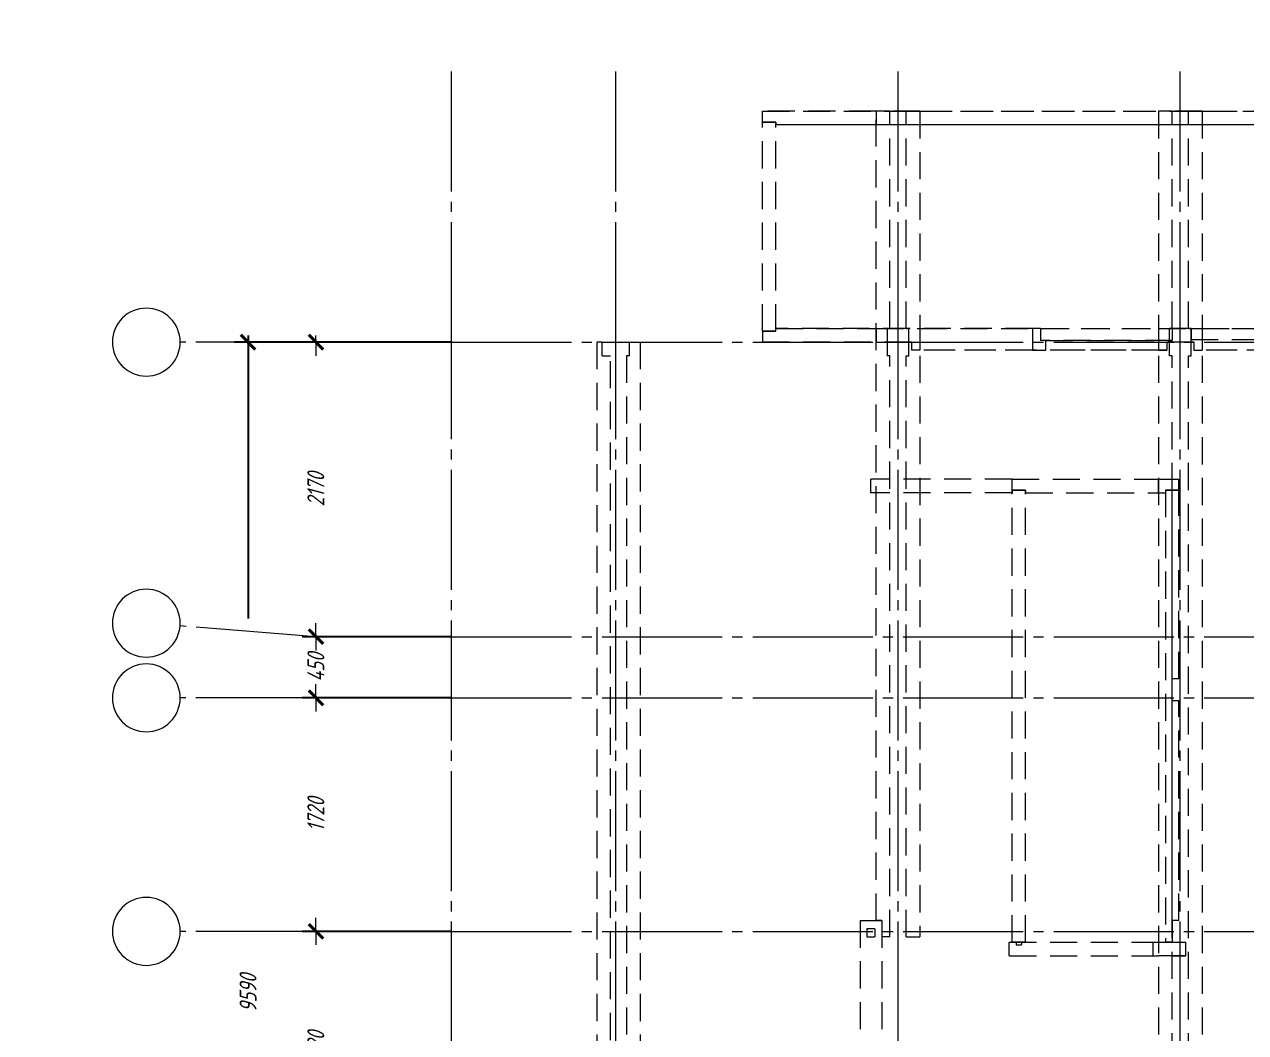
# Model space of a CAD drawing. Header units: millimetres. Extents: x 0 to 10500, y 0 to 297.
# Drawn here: x 2533 to 2712.9, y 148.5 to 297 of the extents above; entities that cross this region are included whole.
import ezdxf

# ---------------------------------------------------------------- set-up
doc = ezdxf.new("R2010")
doc.units = ezdxf.units.MM
for name, pattern in [('K5LT_AXLED', [22.1875, 17.6875, -1.5, 1.5, -1.5]), ('K5LT_BASIC', [0]), ('K5LT_DASHED', [6, 4, -2]), ('K5LT_THIN', [0])]:
    doc.linetypes.add(name, pattern=pattern)
doc.layers.add('Системный слой', color=7, linetype='Continuous')
doc.styles.add('KDIMTEXTSTYLE', font='GOST_AU.SHX', dxfattribs={"width": 0.96, "oblique": 15, "height": 5})
doc.styles.add('KTEXTSTYLE', font='GOST_AU.SHX', dxfattribs={"width": 0.96, "height": 5})
doc.dimstyles.new('KDIMSTYLE (0.02)', dxfattribs={"dimtxt": 5, "dimasz": 1, "dimexe": 2, "dimexo": 0, "dimgap": 1, "dimtad": 1, "dimlfac": 50, "dimtxsty": 'KDIMTEXTSTYLE', "dimsah": 1, "dimcen": 0, "dimdle": 1, "dimadec": 0, "dimazin": 0, "dimtfac": 0.667, "dimtmove": 0, "dimatfit": 3, "dimfxl": 0, "dimtvp": 1, "dimtolj": 1, "dimtzin": 0, "dimarcsym": 0})

# ---------------------------------------------------------------- blocks, each defined once
blk = doc.blocks.new('U252')
at = {"layer": 'Системный слой', "color": 30, "linetype": 'K5LT_AXLED', "lineweight": 18}
for p, q in [((2575.91416956528, 163.4019691759321), (2555.91416956528, 163.4019691759321)), ((2595.91416956528, 163.4019691759321), (2575.91416956528, 163.4019691759321)), ((2595.91416956528, 163.4019691759321), (2786.51416956528, 163.4019691759321))]:
    blk.add_line(p, q, dxfattribs=at)
at = {"layer": 'Системный слой', "color": 7, "linetype": 'K5LT_THIN', "lineweight": 18}
blk.add_arc((2550.91416956528, 163.4019691759321), 5, 0, 359.999994270422, dxfattribs=at)
blk = doc.blocks.new('U253')
at = {"layer": 'Системный слой', "color": 30, "linetype": 'K5LT_AXLED', "lineweight": 18}
for p, q in [((2575.91416956528, 197.8019691759321), (2555.91416956528, 197.8019691759321)), ((2595.91416956528, 197.8019691759321), (2575.91416956528, 197.8019691759321)), ((2595.91416956528, 197.8019691759321), (2786.51416956528, 197.8019691759321))]:
    blk.add_line(p, q, dxfattribs=at)
at = {"layer": 'Системный слой', "color": 7, "linetype": 'K5LT_THIN', "lineweight": 18}
blk.add_arc((2550.91416956528, 197.8019691759321), 5, 0, 359.999994270422, dxfattribs=at)
blk = doc.blocks.new('U254')
at = {"layer": 'Системный слой', "color": 30, "linetype": 'K5LT_AXLED', "lineweight": 18}
for p, q in [((2575.91416956528, 206.8019691759321), (2555.898245957961, 208.4032430645177)), ((2595.91416956528, 206.8019691759321), (2575.91416956528, 206.8019691759321)), ((2595.91416956528, 206.8019691759321), (2786.51416956528, 206.8019691759321))]:
    blk.add_line(p, q, dxfattribs=at)
at = {"layer": 'Системный слой', "color": 7, "linetype": 'K5LT_THIN', "lineweight": 18}
blk.add_arc((2550.91416956528, 208.8019691759321), 5, 0, 359.999994270422, dxfattribs=at)
blk = doc.blocks.new('U255')
at = {"layer": 'Системный слой', "color": 30, "linetype": 'K5LT_AXLED', "lineweight": 18}
for p, q in [((2575.91416956528, 250.2019691759321), (2555.91416956528, 250.2019691759321)), ((2595.91416956528, 250.2019691759321), (2575.91416956528, 250.2019691759321)), ((2595.91416956528, 250.2019691759321), (2786.51416956528, 250.2019691759321))]:
    blk.add_line(p, q, dxfattribs=at)
at = {"layer": 'Системный слой', "color": 7, "linetype": 'K5LT_THIN', "lineweight": 18}
blk.add_arc((2550.91416956528, 250.2019691759321), 5, 0, 359.999994270422, dxfattribs=at)
blk = doc.blocks.new('U256')
at = {"layer": 'Системный слой', "color": 30, "linetype": 'K5LT_AXLED', "lineweight": 18}
for p, q in [((2595.91416956528, 250.2019691759321), (2595.91416956528, 290.2019691759321)), ((2595.91416956528, 58.4019691759321), (2595.91416956528, 250.2019691759321)), ((2595.91416956528, 58.4019691759321), (2595.91416956528, 38.4019691759321)), ((2595.91416956528, 38.4019691759321), (2595.91416956528, 18.4019691759321))]:
    blk.add_line(p, q, dxfattribs=at)
at = {"layer": 'Системный слой', "color": 7, "linetype": 'K5LT_THIN', "lineweight": 18}
blk.add_arc((2595.91416956528, 13.4019691759321), 5, 0, 359.999994270422, dxfattribs=at)
blk = doc.blocks.new('U257')
at = {"layer": 'Системный слой', "color": 30, "linetype": 'K5LT_AXLED', "lineweight": 18}
for p, q in [((2620.11416956528, 250.2019691759321), (2620.11416956528, 290.2019691759321)), ((2620.11416956528, 58.4019691759321), (2620.11416956528, 250.2019691759321)), ((2620.11416956528, 58.4019691759321), (2620.11416956528, 38.4019691759321)), ((2620.11416956528, 38.4019691759321), (2620.11416956528, 18.4019691759321))]:
    blk.add_line(p, q, dxfattribs=at)
at = {"layer": 'Системный слой', "color": 7, "linetype": 'K5LT_THIN', "lineweight": 18}
blk.add_arc((2620.11416956528, 13.4019691759321), 5, 0, 359.999994270422, dxfattribs=at)
blk = doc.blocks.new('U258')
at = {"layer": 'Системный слой', "color": 30, "linetype": 'K5LT_AXLED', "lineweight": 18}
for p, q in [((2661.71416956528, 250.2019691759321), (2661.71416956528, 290.2019691759321)), ((2661.71416956528, 58.40196917593209), (2661.71416956528, 250.2019691759321)), ((2661.71416956528, 58.40196917593209), (2661.71416956528, 38.40196917593209)), ((2661.71416956528, 38.40196917593209), (2661.71416956528, 18.40196917593209))]:
    blk.add_line(p, q, dxfattribs=at)
at = {"layer": 'Системный слой', "color": 7, "linetype": 'K5LT_THIN', "lineweight": 18}
blk.add_arc((2661.71416956528, 13.40196917593209), 5, 0, 359.999994270422, dxfattribs=at)
blk = doc.blocks.new('U259')
at = {"layer": 'Системный слой', "color": 30, "linetype": 'K5LT_AXLED', "lineweight": 18}
for p, q in [((2703.31416956528, 250.2019691759321), (2703.31416956528, 290.2019691759321)), ((2703.31416956528, 58.40196917593209), (2703.31416956528, 250.2019691759321)), ((2703.31416956528, 58.40196917593209), (2703.31416956528, 38.40196917593209)), ((2703.31416956528, 38.40196917593209), (2703.31416956528, 18.40196917593209))]:
    blk.add_line(p, q, dxfattribs=at)
at = {"layer": 'Системный слой', "color": 7, "linetype": 'K5LT_THIN', "lineweight": 18}
blk.add_arc((2703.31416956528, 13.40196917593209), 5, 0, 359.999994270422, dxfattribs=at)
blk = doc.blocks.new('U248')
at = {"layer": 'Системный слой'}
for name in ['U256', 'U257', 'U258', 'U259', 'U255', 'U254', 'U253', 'U252']:
    blk.add_blockref(name, (0, 0), dxfattribs=at)
blk = doc.blocks.new('U282')
at = {"layer": 'Системный слой', "color": 7, "linetype": 'K5LT_DASHED', "lineweight": 18}
for p, q in [((2660.51418958528, 284.2019115659321), (2658.51418980528, 284.2019115659321)), ((2658.51418980528, 165.001932865932), (2658.51418980528, 284.2019115659321)), ((2660.51418958528, 252.2019234059322), (2660.51418958528, 284.2019115659321)), ((2662.91418280528, 252.201944445932), (2662.91418280528, 284.2019395659322)), ((2662.91418280528, 284.2019395659322), (2664.91418302528, 284.2019395659322)), ((2664.91418302528, 284.2019395659322), (2664.91418302528, 162.6019347059321)), ((2702.114185065279, 284.2019115659321), (2700.11418528528, 284.2019115659321)), ((2700.11418684528, 284.2019395659322), (2700.11418684528, 58.00197926593217)), ((2702.114185065279, 252.2019234059322), (2702.114185065279, 284.2019115659321)), ((2704.51418732528, 252.201944445932), (2704.51418732528, 284.2019395659322)), ((2704.51418732528, 284.2019395659322), (2706.51418754528, 284.2019395659322)), ((2706.51418458528, 284.2019115659321), (2706.51418458528, 58.00200038593204)), ((2660.51418958528, 252.2019234059322), (2660.11418974528, 252.2019234059322)), ((2660.11418974528, 252.2019234059322), (2660.11418974528, 248.2019238259322)), ((2662.91418280528, 252.201944445932), (2663.31418298528, 252.201944445932)), ((2663.31418298528, 248.2019440059322), (2663.31418298528, 252.201944445932)), ((2702.114185065279, 252.2019234059322), (2701.71418522528, 252.2019234059322)), ((2701.71418522528, 248.2019238259322), (2701.71418522528, 252.2019234059322)), ((2704.51418732528, 252.201944445932), (2704.91418750528, 252.201944445932)), ((2704.91418750528, 248.2019440059322), (2704.91418750528, 252.201944445932)), ((2617.31417786528, 250.2019350259322), (2617.31417786528, 85.00198672593207)), ((2618.11419444528, 250.2019144059321), (2617.31419426528, 250.2019144059321)), ((2618.11419444528, 248.2019238259322), (2618.11419444528, 250.2019144059321)), ((2622.114194005279, 248.2019238259322), (2622.114194005279, 250.2019145859321)), ((2622.114194005279, 250.2019145859321), (2623.71419358528, 250.2019145859321)), ((2623.714178565279, 250.2019351859321), (2623.714178565279, 83.40192610593208)), ((2618.11419444528, 248.2019238259322), (2619.31419404528, 248.2019238259322)), ((2619.31417808528, 87.40192654593207), (2619.31417808528, 248.2019440059322)), ((2621.71417834528, 248.2019440059322), (2621.71417834528, 83.40192610593208)), ((2622.114194005279, 248.2019238259322), (2621.71419378528, 248.2019238259322)), ((2660.51418958528, 248.2019238259322), (2660.11418974528, 248.2019238259322)), ((2660.51418958528, 162.6019331259321), (2660.51418958528, 248.2019238259322)), ((2662.91418280528, 162.6019347059321), (2662.91418280528, 248.2019440059322)), ((2662.91418280528, 248.2019440059322), (2663.31418298528, 248.2019440059322)), ((2702.114185065279, 248.2019238259322), (2701.71418522528, 248.2019238259322)), ((2702.114185065279, 60.40194422593209), (2702.114185065279, 248.2019238259322)), ((2704.51418732528, 60.4019236059321), (2704.51418732528, 248.2019440059322)), ((2704.51418732528, 248.2019440059322), (2704.91418750528, 248.2019440059322)), ((2659.31418996528, 165.001932865932), (2658.51418980528, 165.001932865932)), ((2659.31418996528, 165.001932865932), (2659.31418996528, 162.6019331259321)), ((2660.51418958528, 162.6019331259321), (2659.31418996528, 162.6019331259321)), ((2662.91418280528, 162.6019347059321), (2664.91418302528, 162.6019347059321))]:
    blk.add_line(p, q, dxfattribs=at)
blk = doc.blocks.new('U283')
at = {"layer": 'Системный слой', "color": 7, "linetype": 'K5LT_DASHED', "lineweight": 18}
for p, q in [((2641.71420804528, 282.601867925932), (2641.71420804528, 284.2018672259321)), ((2641.71420804528, 284.2018672259321), (2764.914154885279, 284.2018672259321)), ((2641.71420804528, 282.601867925932), (2643.71420718528, 282.601867925932)), ((2658.51420826528, 284.201839225932), (2641.71421916528, 284.201839225932)), ((2641.71421916528, 251.8018595859321), (2641.71421916528, 282.6018402659321)), ((2643.71421786528, 282.6018402659321), (2641.71421916528, 282.6018402659321)), ((2643.71421786528, 251.8018595859321), (2643.71421786528, 282.6018402659321)), ((2643.71421786528, 282.6018402659321), (2643.71421786528, 282.201840525932)), ((2664.91420324528, 284.2018432259321), (2658.514207205279, 284.2018432259321)), ((2658.51420826528, 284.201839225932), (2658.51420826528, 282.201840525932)), ((2664.91420410528, 284.201839225932), (2700.11418128528, 284.201839225932)), ((2664.91420410528, 284.201839225932), (2664.91420410528, 282.201840525932)), ((2700.11418128528, 284.201839225932), (2700.11418128528, 282.201840525932)), ((2706.514177545279, 284.2018432259321), (2700.11418150528, 284.2018432259321)), ((2706.51417712528, 284.201839225932), (2741.71415428528, 284.201839225932)), ((2706.51417712528, 284.201839225932), (2706.51417712528, 282.201840525932)), ((2741.71415428528, 284.201839225932), (2741.71415428528, 282.201840525932)), ((2748.11415184528, 284.2018432259321), (2741.71415580528, 284.2018432259321)), ((2748.114150145279, 282.201840525932), (2748.114150145279, 284.201839225932)), ((2748.114150145279, 284.201839225932), (2764.91413924528, 284.201839225932)), ((2762.91414054528, 251.8018595859321), (2762.91414054528, 282.6018402659321)), ((2764.91413924528, 282.6018402659321), (2762.91414054528, 282.6018402659321)), ((2762.914155745279, 282.601867925932), (2762.914155745279, 282.2018681059321)), ((2762.914155745279, 282.601867925932), (2764.914154885279, 282.601867925932)), ((2764.91413924528, 251.8018595859321), (2764.91413924528, 282.6018402659321)), ((2764.914154885279, 282.601867925932), (2764.914154885279, 284.2018672259321)), ((2762.914155745279, 282.2018681059321), (2643.71420718528, 282.2018681059321)), ((2658.51420826528, 282.201840525932), (2643.71421786528, 282.201840525932)), ((2664.91420324528, 282.201844465932), (2658.514207205279, 282.201844465932)), ((2700.11418128528, 282.201840525932), (2664.91420410528, 282.201840525932)), ((2706.514177545279, 282.201844465932), (2700.11418150528, 282.201844465932)), ((2741.71415428528, 282.201840525932), (2706.51417712528, 282.201840525932)), ((2748.11415184528, 282.201844465932), (2741.71415580528, 282.201844465932)), ((2748.114150145279, 282.201840525932), (2762.91414054528, 282.201840525932)), ((2643.71420718528, 251.8018805459321), (2643.71420718528, 252.2018803659321)), ((2681.514190885279, 252.2018803659321), (2643.71420718528, 252.2018803659321)), ((2643.71421786528, 252.201859325932), (2658.51420826528, 252.201859325932)), ((2658.514207205279, 252.2018623259321), (2664.91420324528, 252.2018623259321)), ((2658.51420826528, 252.201859325932), (2658.51420826528, 250.201860625932)), ((2664.91420410528, 252.201859325932), (2700.11418128528, 252.201859325932)), ((2664.91420410528, 252.201859325932), (2664.91420410528, 249.0018614059321)), ((2682.714190765279, 252.2018788659321), (2681.514191045279, 252.2018788659321)), ((2681.514191045279, 252.2018788659321), (2681.514191045279, 249.001880305932)), ((2682.714190765279, 252.2018788659321), (2682.714190765279, 250.441888685932)), ((2682.71419092528, 252.201877365932), (2702.11418194528, 252.201877365932)), ((2700.11418128528, 252.201859325932), (2700.11418128528, 249.0018614059321)), ((2700.11418150528, 252.2018623259321), (2706.514177545279, 252.2018623259321)), ((2704.91418102528, 252.2018803659321), (2702.11418224528, 252.2018803659321)), ((2702.11418224528, 252.2018803659321), (2702.11418224528, 250.4418901659319)), ((2704.91418084528, 252.2018788659321), (2704.91418084528, 250.601888625932)), ((2704.91418084528, 252.2018788659321), (2725.114171565279, 252.2018788659321)), ((2706.51417712528, 252.201859325932), (2741.71415428528, 252.201859325932)), ((2706.51417712528, 252.201859325932), (2706.51417712528, 249.0018614059321)), ((2762.914155745279, 252.2018803659321), (2725.114172065279, 252.2018803659321)), ((2725.114171565279, 249.001880305932), (2725.114171565279, 252.2018788659321)), ((2741.71415428528, 252.201859325932), (2741.71415428528, 249.0018614059321)), ((2741.71415580528, 252.2018623259321), (2748.11415184528, 252.2018623259321)), ((2748.114150145279, 250.201860625932), (2748.114150145279, 252.201859325932)), ((2748.114150145279, 252.201859325932), (2762.91414054528, 252.201859325932)), ((2762.91414054528, 251.8018595859321), (2762.91414054528, 252.201859325932)), ((2663.71419856528, 250.201881225932), (2641.71420804528, 250.201881225932)), ((2641.71421916528, 251.8018595859321), (2641.71421916528, 250.201860625932)), ((2641.71421916528, 251.8018595859321), (2643.71421786528, 251.8018595859321)), ((2643.71421786528, 251.8018595859321), (2641.71421916528, 251.8018595859321)), ((2641.71421916528, 250.201860625932), (2658.51420826528, 250.201860625932)), ((2658.514207205279, 250.201863565932), (2663.71420398528, 250.201863565932)), ((2663.71420398528, 250.201863565932), (2663.71420398528, 249.0018643059321)), ((2683.51419016528, 250.441888685932), (2682.714190765279, 250.441888685932)), ((2702.11418194528, 250.4418872059321), (2682.71419092528, 250.4418872059321)), ((2683.514190025279, 250.4418901659319), (2702.11418224528, 250.4418901659319)), ((2683.51419016528, 249.001880305932), (2683.51419016528, 250.441888685932)), ((2705.314180605279, 250.201881225932), (2701.314182325279, 250.201881225932)), ((2701.314182325279, 250.201881225932), (2701.314182325279, 249.001881745932)), ((2704.91418084528, 250.601888625932), (2723.11417246528, 250.601888625932)), ((2705.314180605279, 250.201881225932), (2705.314180605279, 249.001881745932)), ((2723.11417246528, 250.601888625932), (2723.11417246528, 249.001880305932)), ((2742.914155065279, 250.201863565932), (2748.11415184528, 250.201863565932)), ((2764.914154885279, 250.201881225932), (2742.914164385279, 250.201881225932)), ((2742.914164385279, 250.201881225932), (2742.914164385279, 249.001881745932)), ((2764.91413924528, 250.201860625932), (2748.114150145279, 250.201860625932)), ((2762.91414054528, 251.8018595859321), (2764.91413924528, 251.8018595859321)), ((2764.91413924528, 251.8018595859321), (2762.91414054528, 251.8018595859321)), ((2764.91413924528, 251.8018595859321), (2764.91413924528, 250.201860625932)), ((2681.514190885279, 249.001881745932), (2663.71419856528, 249.001881745932)), ((2664.91420324528, 249.0018643059321), (2663.71420398528, 249.0018643059321)), ((2700.11418128528, 249.0018614059321), (2664.91420410528, 249.0018614059321)), ((2681.514191045279, 249.001880305932), (2683.51419016528, 249.001880305932)), ((2701.314182325279, 249.001881745932), (2683.514190025279, 249.001881745932)), ((2700.11418150528, 249.0018643059321), (2701.31418076528, 249.0018643059321)), ((2705.314178285279, 249.0018643059321), (2706.514177545279, 249.0018643059321)), ((2723.114172925279, 249.001881745932), (2705.314180605279, 249.001881745932)), ((2741.71415428528, 249.0018614059321), (2706.51417712528, 249.0018614059321)), ((2723.11417246528, 249.001880305932), (2725.114171565279, 249.001880305932)), ((2742.914164385279, 249.001881745932), (2725.114172065279, 249.001881745932)), ((2742.914155065279, 249.0018643059321), (2741.71415580528, 249.0018643059321)), ((2657.714202245279, 228.0018983259321), (2657.714202245279, 230.0018974059321)), ((2678.51419484528, 230.0018858059321), (2657.71420768528, 230.0018858059321)), ((2678.514192165279, 228.4019004059321), (2678.514192165279, 230.0018997059321)), ((2678.514192165279, 230.0018997059321), (2703.11418130528, 230.0018997059321)), ((2678.51419528528, 230.001883485932), (2700.11418128528, 230.001883485932)), ((2700.11418128528, 228.001884785932), (2700.11418128528, 230.001883485932)), ((2700.11418150528, 230.0018858059321), (2703.11417940528, 230.0018858059321)), ((2703.11417940528, 228.4018867859321), (2703.11417940528, 230.0018858059321)), ((2678.51419262528, 228.0018983259321), (2657.714202245279, 228.0018983259321)), ((2678.514192165279, 228.4019004059321), (2680.51419130528, 228.4019004059321)), ((2678.51419262528, 228.401898145932), (2678.51419262528, 228.0018983259321)), ((2678.51419528528, 161.801927005932), (2678.51419528528, 228.4018845259321)), ((2680.51419398528, 228.4018845259321), (2678.51419528528, 228.4018845259321)), ((2680.51419130528, 228.0019005859321), (2701.11418216528, 228.0019005859321)), ((2680.51419398528, 228.4018845259321), (2680.51419398528, 228.001884785932)), ((2680.51419398528, 161.801927005932), (2680.51419398528, 228.4018845259321)), ((2680.51419398528, 228.001884785932), (2700.11418128528, 228.001884785932)), ((2700.11418150528, 228.0018870459321), (2701.114180625279, 228.0018870459321)), ((2701.114180625279, 228.4018867859321), (2703.11417940528, 228.4018867859321)), ((2701.114180625279, 228.4018867859321), (2701.114180625279, 228.0018870459321)), ((2702.11418002528, 228.4018867859321), (2701.114180625279, 228.4018867859321)), ((2701.114180625279, 228.4018867859321), (2701.114180625279, 161.801927205932)), ((2703.11418130528, 228.4019004059321), (2701.11418216528, 228.4019004059321)), ((2702.114179725279, 200.6019025659321), (2702.114179725279, 228.4018845259321)), ((2702.114179725279, 228.4018845259321), (2703.11417908528, 228.4018845259321)), ((2703.11417908528, 200.6019025659321), (2703.11417908528, 228.4018845259321)), ((2702.11418002528, 197.401905945932), (2702.11418002528, 200.601903965932)), ((2703.11417908528, 200.6019025659321), (2702.114179725279, 200.6019025659321)), ((2702.114179725279, 165.001925645932), (2702.114179725279, 197.401904625932)), ((2702.114179725279, 197.401904625932), (2703.11417908528, 197.401904625932)), ((2703.11417908528, 165.001925645932), (2703.11417908528, 197.401904625932)), ((2656.11420892528, 165.001925225932), (2656.11420892528, 115.201955985932)), ((2656.11420892528, 165.001925225932), (2659.31420694528, 165.001925225932)), ((2658.31420756528, 163.801925965932), (2657.11420830528, 163.801925965932)), ((2657.11420830528, 163.801925965932), (2657.11420830528, 162.6019267059321)), ((2658.31420756528, 163.801925965932), (2658.31420756528, 162.6019267059321)), ((2659.31420174528, 165.0019267259321), (2659.31420174528, 115.201949765932)), ((2703.11417908528, 165.001925645932), (2702.114179725279, 165.001925645932)), ((2702.11418002528, 165.001925945932), (2702.11418002528, 161.801927205932)), ((2657.11420830528, 162.6019267059321), (2658.31420756528, 162.6019267059321)), ((2678.11419260528, 159.8019292659321), (2678.11419260528, 161.8019284059321)), ((2678.11419260528, 161.8019284059321), (2704.11418138528, 161.8019284059321)), ((2678.114195805279, 161.801927005932), (2699.31418192528, 161.801927005932)), ((2680.51419398528, 161.801927005932), (2678.51419528528, 161.801927005932)), ((2679.91419196528, 161.801928205932), (2679.11419234528, 161.801928205932)), ((2679.11419234528, 161.801928205932), (2679.11419234528, 161.4019283859321)), ((2679.11419234528, 161.4019283859321), (2679.91419196528, 161.4019283859321)), ((2679.11419446528, 161.801927205932), (2679.11419446528, 161.401927445932)), ((2679.11419446528, 161.801927205932), (2679.91419398528, 161.801927205932)), ((2679.11419446528, 161.401927445932), (2679.91419398528, 161.401927445932)), ((2679.91419196528, 161.801928205932), (2679.91419196528, 161.4019283859321)), ((2679.91419398528, 161.801927205932), (2679.91419398528, 161.401927445932)), ((2699.31418212528, 159.8019284459321), (2699.31418212528, 161.801927205932)), ((2699.31418212528, 161.801927205932), (2704.11417928528, 161.801927205932)), ((2702.11418174528, 161.8019284059321), (2701.11418216528, 161.8019284059321)), ((2704.11417928528, 159.8019284459321), (2704.11417928528, 161.801927205932)), ((2678.11419260528, 159.8019292659321), (2704.11418138528, 159.8019292659321)), ((2678.114195805279, 159.8019283059321), (2699.31418192528, 159.8019283059321)), ((2704.11417928528, 159.8019284459321), (2699.31418212528, 159.8019284459321)), ((2743.31415506528, 126.6019489459321), (2743.31415506528, 115.201955705932)), ((2746.51416142528, 126.601944485932), (2743.31416290528, 126.601944485932)), ((2746.51416142528, 126.601944485932), (2746.51416142528, 115.2019494859319)), ((2745.51415370528, 125.401949685932), (2744.31415444528, 125.401949685932)), ((2744.31415444528, 125.401949685932), (2744.31415444528, 124.201950425932)), ((2744.31415444528, 124.201950425932), (2745.51415370528, 124.201950425932)), ((2745.51415370528, 125.401949685932), (2745.51415370528, 124.201950425932)), ((2618.91422244528, 113.601947465932), (2618.91422244528, 115.601949305932)), ((2618.91422244528, 115.601949305932), (2656.11420322528, 115.601949305932)), ((2656.11420322528, 115.201949765932), (2659.31420174528, 115.201949765932)), ((2656.11420892528, 115.201955985932), (2656.11420892528, 115.6019554659319)), ((2656.11420892528, 115.201955985932), (2659.31420694528, 115.201955985932)), ((2659.31420174528, 115.201949765932), (2659.31420174528, 115.601949305932)), ((2659.31420174528, 115.601949305932), (2743.31416290528, 115.601949305932)), ((2743.31415506528, 115.201955705932), (2743.31415506528, 115.6019554659319)), ((2743.31415506528, 115.201955705932), (2746.51415308528, 115.201955705932)), ((2746.51416142528, 115.2019494859319), (2743.31416290528, 115.2019494859319)), ((2746.51415308528, 115.201955705932), (2746.51415308528, 115.6019554659319)), ((2746.51416142528, 115.601949305932), (2787.71414592528, 115.601949305932)), ((2787.71413120528, 113.601953925932), (2787.71413120528, 115.6019554659319)), ((2622.11423194528, 113.601953925932), (2618.914233925279, 113.601953925932)), ((2622.11422096528, 112.4019507859319), (2622.11422096528, 113.601947465932)), ((2784.514133185279, 112.401957445932), (2784.514133185279, 113.601953925932)), ((2784.51414740528, 113.601947465932), (2787.71414592528, 113.601947465932)), ((2618.11422050528, 110.4019503259319), (2618.11422050528, 111.6019498059321)), ((2621.31421710528, 111.6019498059321), (2618.11422050528, 111.6019498059321)), ((2618.114234425279, 111.601957945932), (2622.11423194528, 111.601957945932)), ((2621.31421710528, 110.4019503259319), (2621.31421710528, 111.6019498059321)), ((2621.31421932528, 111.6019511659319), (2622.11422096528, 111.6019511659319)), ((2622.11421878528, 112.4019494459319), (2622.11421878528, 111.721949745932)), ((2622.11421878528, 112.4019494459319), (2678.11419260528, 112.4019494459319)), ((2622.11421878528, 111.721949745932), (2678.11419260528, 111.721949745932)), ((2678.11419506528, 112.4019507859319), (2622.11422096528, 112.4019507859319)), ((2622.11422096528, 111.6019511659319), (2622.11422096528, 111.7219511059321)), ((2623.71422868528, 112.401957445932), (2622.11423194528, 112.401957445932)), ((2622.11423194528, 111.601957945932), (2622.11423194528, 112.401957445932)), ((2623.714230845279, 112.401958765932), (2700.11418128528, 112.401958765932)), ((2623.714230845279, 112.401958765932), (2623.714230845279, 110.401960065932)), ((2678.11419260528, 111.721949745932), (2678.11419260528, 112.4019494459319)), ((2678.11419304528, 111.601951425932), (2678.11419304528, 111.7219511059321)), ((2678.11419304528, 111.601951425932), (2678.914192685279, 111.601951425932)), ((2678.11419506528, 112.4019507859319), (2678.11419506528, 113.201950425932)), ((2678.11419506528, 113.201950425932), (2681.31419358528, 113.201950425932)), ((2678.114195565279, 112.401958105932), (2678.114195565279, 111.6019588859321)), ((2678.114195565279, 112.401958105932), (2681.31419354528, 112.401958105932)), ((2678.114195565279, 111.6019588859321), (2681.31419354528, 111.6019588859321)), ((2678.91419224528, 110.4019503259319), (2678.91419224528, 111.601950065932)), ((2681.31419120528, 111.601950065932), (2678.91419224528, 111.601950065932)), ((2701.71418240528, 112.4019494459319), (2681.31419120528, 112.4019494459319)), ((2681.31419120528, 112.4019494459319), (2681.31419120528, 111.601950065932)), ((2681.31419358528, 112.4019507859319), (2681.31419358528, 113.201950425932)), ((2681.31419358528, 112.4019507859319), (2701.71418214528, 112.4019507859319)), ((2700.11418128528, 112.401958765932), (2700.11418128528, 110.401960065932)), ((2700.11418150528, 112.401957445932), (2701.71418076528, 112.401957445932)), ((2701.71418076528, 112.401957445932), (2701.71418076528, 113.201956945932)), ((2701.71418076528, 111.601957945932), (2704.91417878528, 111.601957945932)), ((2701.71418214528, 113.201950425932), (2704.91418066528, 113.201950425932)), ((2701.71418240528, 111.6019498059321), (2701.71418240528, 112.4019494459319)), ((2704.11418438528, 111.6019498059321), (2701.71418240528, 111.6019498059321)), ((2704.114184025279, 111.6019511659319), (2704.91418066528, 111.6019511659319)), ((2704.11418438528, 110.4019503259319), (2704.11418438528, 111.6019498059321)), ((2704.91417878528, 111.601957945932), (2704.91417878528, 112.401957445932)), ((2704.91417878528, 112.401957445932), (2706.514177545279, 112.401957445932)), ((2704.91418066528, 112.4019507859319), (2704.91418066528, 113.201950425932)), ((2725.31417324528, 112.4019507859319), (2704.91418066528, 112.4019507859319)), ((2704.91418102528, 112.4019494459319), (2704.91418102528, 111.721949745932)), ((2704.91418102528, 112.4019494459319), (2725.31417780528, 112.4019494459319)), ((2704.91418066528, 111.6019511659319), (2704.91418066528, 111.7219511059321)), ((2704.91418102528, 111.721949745932), (2725.31417780528, 111.721949745932)), ((2706.51417712528, 112.401958765932), (2782.91412756528, 112.401958765932)), ((2706.51417712528, 112.401958765932), (2706.51417712528, 110.401960065932)), ((2725.31417126528, 112.401958105932), (2725.31417126528, 111.6019588859321)), ((2725.31417126528, 112.401958105932), (2728.51416922528, 112.401958105932)), ((2725.31417126528, 111.6019588859321), (2728.51416922528, 111.6019588859321)), ((2725.31417324528, 112.4019507859319), (2725.31417324528, 113.201950425932)), ((2725.31417324528, 113.201950425932), (2728.51417176528, 113.201950425932)), ((2725.314176785279, 111.601951425932), (2725.314176785279, 111.7219511059321)), ((2726.11417984528, 111.601951425932), (2725.314176785279, 111.601951425932)), ((2725.31417780528, 111.721949745932), (2725.31417780528, 112.4019494459319)), ((2726.114180885279, 110.4019503259319), (2726.114180885279, 111.601950065932)), ((2727.71417474528, 111.601950065932), (2726.114180885279, 111.601950065932)), ((2727.714173665279, 111.601951425932), (2728.514175305279, 111.601951425932)), ((2727.71417474528, 110.4019503259319), (2727.71417474528, 111.601950065932)), ((2728.51416922528, 111.6019588859321), (2728.51416922528, 112.401958105932)), ((2728.51417176528, 112.4019507859319), (2728.51417176528, 113.201950425932)), ((2728.51417176528, 112.4019507859319), (2784.51414740528, 112.4019507859319)), ((2728.514175305279, 111.601951425932), (2728.514175305279, 111.7219511059321)), ((2728.514176425279, 112.4019494459319), (2728.514176425279, 111.721949745932)), ((2728.514176425279, 112.4019494459319), (2784.51415024528, 112.4019494459319)), ((2728.514176425279, 111.721949745932), (2784.51415024528, 111.721949745932)), ((2782.91412756528, 112.401958765932), (2782.91412756528, 110.401960065932)), ((2782.91413036528, 112.401957445932), (2784.514133185279, 112.401957445932)), ((2784.514133185279, 112.401957445932), (2784.514133185279, 111.601957945932)), ((2784.514133185279, 111.601957945932), (2787.71413120528, 111.601957945932)), ((2784.51414740528, 111.6019511659319), (2784.51414740528, 111.7219511059321)), ((2784.51414740528, 111.6019511659319), (2785.314147025279, 111.6019511659319)), ((2784.51415024528, 111.721949745932), (2784.51415024528, 112.4019494459319)), ((2787.71414886528, 111.6019498059321), (2785.31414988528, 111.6019498059321)), ((2785.31414988528, 111.6019498059321), (2785.31414988528, 110.4019503259319)), ((2787.71414886528, 110.4019503259319), (2787.71414886528, 111.6019498059321)), ((2618.11422050528, 110.4019503259319), (2621.31421710528, 110.4019503259319)), ((2623.71422868528, 110.401958685932), (2618.114234425279, 110.401958685932)), ((2678.914192685279, 110.401951705932), (2621.31421932528, 110.401951705932)), ((2700.11418128528, 110.401960065932), (2623.714230845279, 110.401960065932)), ((2678.91419224528, 110.4019503259319), (2704.11418438528, 110.4019503259319)), ((2700.11418150528, 110.401958685932), (2706.514177545279, 110.401958685932)), ((2726.11417984528, 110.401951705932), (2704.114184025279, 110.401951705932)), ((2782.91412756528, 110.401960065932), (2706.51417712528, 110.401960065932)), ((2726.114180885279, 110.4019503259319), (2727.71417474528, 110.4019503259319)), ((2785.314147025279, 110.401951705932), (2727.714173665279, 110.401951705932)), ((2782.91413036528, 110.401958685932), (2787.71413120528, 110.401958685932)), ((2787.71414886528, 110.4019503259319), (2785.31414988528, 110.4019503259319)), ((2622.11419096528, 59.60199724593196), (2659.714188445279, 59.60199724593196)), ((2622.11420632528, 58.16195880593204), (2622.11420632528, 59.60201804593202)), ((2701.31418382528, 59.60201804593202), (2622.11420632528, 59.60201804593202)), ((2659.714188445279, 58.16193770593203), (2659.714188445279, 59.60199724593196)), ((2659.714188965279, 58.60196900593201), (2659.714188965279, 59.60199874593204)), ((2659.714188965279, 59.60199874593204), (2663.71418862528, 59.60199874593204)), ((2663.714188185279, 58.16193770593203), (2663.714188185279, 59.60199724593196)), ((2701.31418566528, 59.60199724593196), (2663.714188185279, 59.60199724593196)), ((2663.71418862528, 58.60196900593201), (2663.71418862528, 59.60199874593204)), ((2701.31418566528, 58.16193770593203), (2701.31418566528, 59.60199724593196)), ((2705.31418268528, 58.16195880593204), (2705.31418268528, 59.60201804593202)), ((2705.31418268528, 59.60201804593202), (2784.51416018528, 59.60201804593202)), ((2705.31418540528, 59.60199724593196), (2742.91418288528, 59.60199724593196)), ((2742.91418210528, 58.60196900593201), (2742.91418210528, 59.60199874593204)), ((2742.91418210528, 59.60199874593204), (2746.91418178528, 59.60199874593204)), ((2742.91418288528, 58.16193770593203), (2742.91418288528, 59.60199724593196)), ((2746.91418178528, 58.60196900593201), (2746.91418178528, 59.60199874593204)), ((2746.91418262528, 58.16193770593203), (2746.91418262528, 59.60199724593196)), ((2746.91418262528, 59.60199724593196), (2784.51418010528, 59.60199724593196)), ((2784.51418010528, 58.16193770593203), (2784.51418010528, 59.60199724593196)), ((2618.11420102528, 58.00201848593202), (2618.11420102528, 56.40201894593203)), ((2618.11420102528, 58.00201848593202), (2621.31420502528, 58.00201848593202)), ((2621.31419324528, 58.00200038593201), (2621.31419324528, 56.40200052593205)), ((2621.31420390528, 56.92195764593195), (2621.31420390528, 58.00201698593195)), ((2621.31420390528, 58.00201698593195), (2622.11420522528, 58.00201698593195)), ((2622.11419316528, 58.16194072593203), (2659.714189485279, 58.16194072593203)), ((2622.11420522528, 58.00201698593195), (2622.11420522528, 58.16195730593198)), ((2622.11420522528, 58.16195730593198), (2701.31418396528, 58.16195730593198)), ((2659.714189485279, 58.16194072593203), (2659.714189485279, 58.60197050593193)), ((2663.71418908528, 58.60197050593193), (2659.714189485279, 58.60197050593193)), ((2663.71418908528, 58.16194072593203), (2663.71418908528, 58.60197050593193)), ((2663.71418908528, 58.16194072593203), (2701.31418540528, 58.16194072593203)), ((2701.31418396528, 58.16195730593198), (2701.31418396528, 58.00201698593195)), ((2702.114185325279, 58.00200038593201), (2701.31418540528, 58.00200038593201)), ((2702.114184065279, 56.92195916593202), (2702.114184065279, 58.00201848593202)), ((2702.114185325279, 58.00200038593201), (2702.114185325279, 56.40200052593205)), ((2702.11418560528, 58.00199736593201), (2704.51418544528, 58.00199736593201)), ((2704.51418310528, 56.92195764593195), (2704.51418310528, 58.00201698593195)), ((2704.51418310528, 58.00201698593195), (2705.314182885279, 58.00201698593195)), ((2704.51418508528, 58.00200038593201), (2704.51418508528, 56.40200052593205)), ((2705.314182885279, 58.00201698593195), (2705.314182885279, 58.16195730593198)), ((2705.314182885279, 58.16195730593198), (2784.514161625279, 58.16195730593198)), ((2705.31418500528, 58.16194072593203), (2742.91418132528, 58.16194072593203)), ((2742.91418132528, 58.16194072593203), (2742.91418132528, 58.60197050593193)), ((2746.914180945279, 58.60197050593193), (2742.91418132528, 58.60197050593193)), ((2746.914180945279, 58.16194072593203), (2746.914180945279, 58.60197050593193)), ((2746.914180945279, 58.16194072593203), (2784.51417726528, 58.16194072593203)), ((2784.514161625279, 58.16195730593198), (2784.514161625279, 58.00201698593195)), ((2785.31417718528, 58.00200038593201), (2784.51417726528, 58.00200038593201)), ((2785.31416196528, 56.92195916593202), (2785.31416196528, 58.00201848593202)), ((2785.31417718528, 58.00200038593201), (2785.31417718528, 56.40200052593205)), ((2785.314180045279, 58.00199736593201), (2788.51417338528, 58.00199736593201)), ((2788.51417338528, 58.00199736593201), (2788.51417338528, 56.40199746593203)), ((2618.11418478528, 56.40199746593203), (2621.31419102528, 56.40199746593203)), ((2788.514152605279, 56.40201894593203), (2618.11420102528, 56.40201894593203)), ((2621.31419324528, 56.40200052593205), (2660.514189405279, 56.40200052593205)), ((2702.114184065279, 56.92195916593202), (2621.31420502528, 56.92195916593202)), ((2660.514189405279, 56.40200052593205), (2660.514189405279, 57.40197062593197)), ((2660.514189405279, 57.40197062593197), (2662.91418916528, 57.40197062593197)), ((2660.51418890528, 56.40199900593198), (2662.91418870528, 56.40199900593198)), ((2662.91418916528, 57.40197062593197), (2662.91418916528, 56.40200052593205)), ((2702.114185325279, 56.40200052593205), (2662.91418916528, 56.40200052593205)), ((2702.11418560528, 56.40199746593203), (2704.51418544528, 56.40199746593203)), ((2785.31416196528, 56.92195916593202), (2704.51418292528, 56.92195916593202)), ((2704.51418508528, 56.40200052593205), (2743.71418124528, 56.40200052593205)), ((2743.71418124528, 56.40200052593205), (2743.71418124528, 57.40197062593197)), ((2743.71418124528, 57.40197062593197), (2746.114181025279, 57.40197062593197)), ((2743.71418204528, 56.40199900593198), (2746.11418184528, 56.40199900593198)), ((2746.114181025279, 57.40197062593197), (2746.114181025279, 56.40200052593205)), ((2785.31417718528, 56.40200052593205), (2746.114181025279, 56.40200052593205)), ((2785.314180045279, 56.40199746593203), (2788.51417338528, 56.40199746593203))]:
    blk.add_line(p, q, dxfattribs=at)
blk = doc.blocks.new('KDIMARROW_03')
at = {"layer": 'Системный слой', "color": 0, "linetype": 'K5LT_BASIC', "lineweight": 40}
blk.add_line((-1.060500025749207, -1.060500025749206), (1.060500025749207, 1.060500025749206), dxfattribs=at)
at = {"layer": 'Системный слой', "color": 0, "linetype": 'K5LT_THIN', "lineweight": 18}
for q in [(-1, 0), (2, -2.449293598294706e-16)]:
    blk.add_line((0, 0), q, dxfattribs=at)

msp = doc.modelspace()

# ---------------------------------------------------------------- block references
at = {"layer": 'Системный слой'}
for name in ['U248', 'U282', 'U283']:
    msp.add_blockref(name, (0, 0), dxfattribs=at)

# ---------------------------------------------------------------- dimensions: what is measured, and where the dimension line sits
at = {"layer": 'Системный слой', "color": 7}
for base, p1, p2, location in [((2565.91416956528, 58.4019691759321), (2595.91416956528, 250.2019691759321), (2595.91416956528, 58.4019691759321), (2565.91416956528, 154.3019691759321)), ((2575.91416956528, 206.8019691759321), (2595.91416956528, 250.2019691759321), (2595.91416956528, 206.8019691759321), (2575.91416956528, 228.5019691759321)), ((2575.91416956528, 197.8019691759321), (2595.91416956528, 206.8019691759321), (2595.91416956528, 197.8019691759321), (2575.91416956528, 202.3019691759321)), ((2575.91416956528, 163.4019691759321), (2595.91416956528, 197.8019691759321), (2595.91416956528, 163.4019691759321), (2575.91416956528, 180.6019691759321)), ((2575.91416956528, 129.0019691759321), (2595.91416956528, 163.4019691759321), (2595.91416956528, 129.0019691759321), (2575.91416956528, 146.2019691759321))]:
    msp.add_linear_dim(base=base, p1=p1, p2=p2, angle=90, location=location, dimstyle='KDIMSTYLE (0.02)', override={"dimexo": 0, "dimpost": '\\H2.5;\\W0.965;\\Q15;<>', "dimblk1": 'KDIMARROW_03', "dimblk2": 'KDIMARROW_03', "dimse1": 0, "dimse2": 0, "dimclrt": 7, "dimtolj": 1}, dxfattribs=at).render()

doc.saveas('drawing.dxf')
